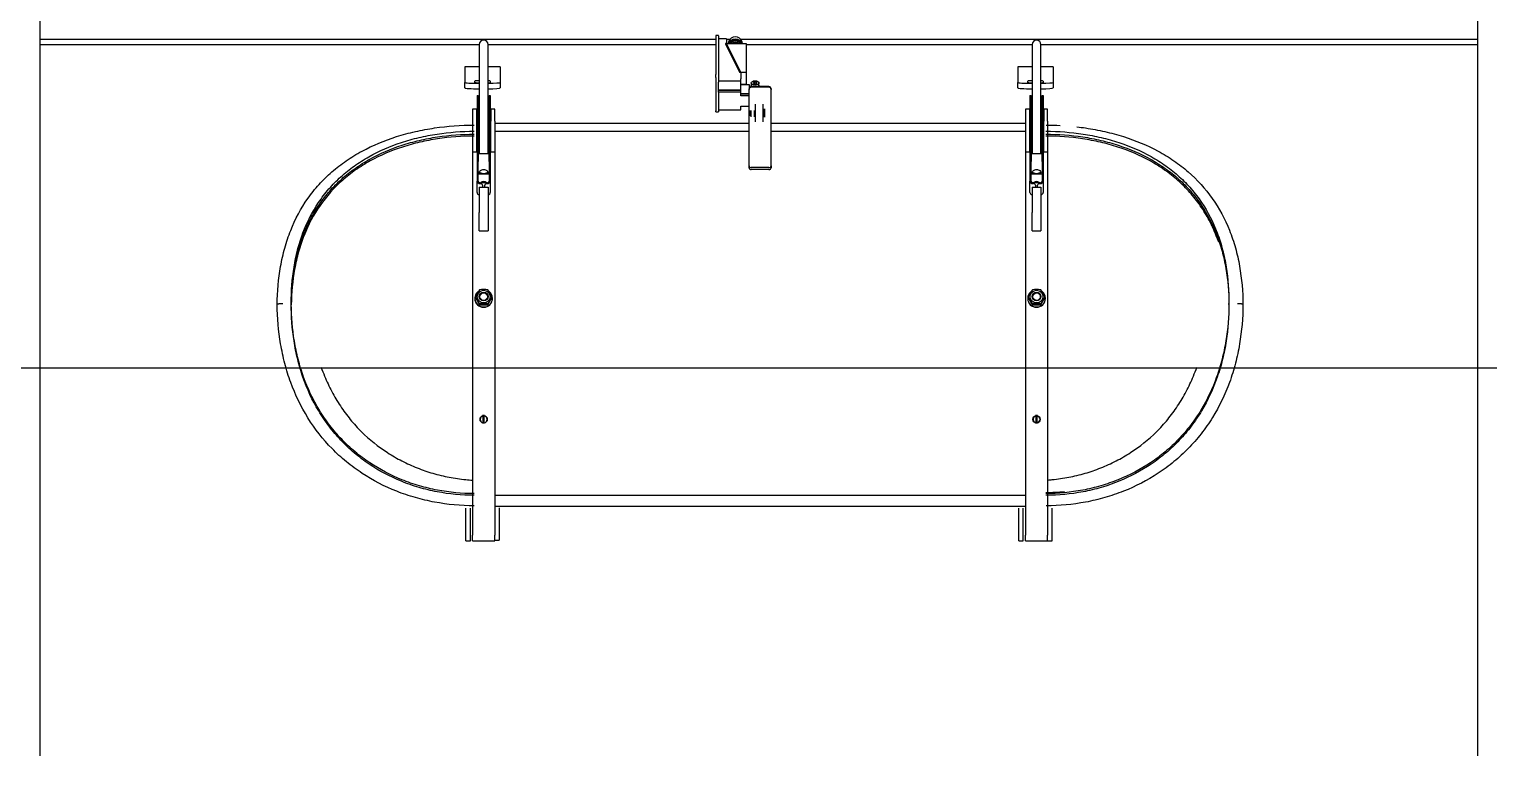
# Model space of a CAD drawing. Extents: x -681219 to -550379, y -242630 to -158199.
# Drawn here: x -625652 to -623941, y -173422 to -172570 of the extents above; entities that cross this region are included whole.
import ezdxf
from ezdxf.lldxf.tags import DXFTag

# ---------------------------------------------------------------- set-up
doc = ezdxf.new("R2010")
doc.units = 0
doc.header["$LTSCALE"] = 1000
doc.layers.get('0').update_dxf_attribs({"linetype": 'CONTINUOUS'})
for name, color, linetype in [('$TD_AUDIT_GENERATED_(27B4)', 7, 'CONTINUOUS'), ('$TD_AUDIT_GENERATED_(27CE)', 7, 'CONTINUOUS'), ('$TD_AUDIT_GENERATED_(3AA)', 7, 'CONTINUOUS'), ('$TD_AUDIT_GENERATED_(3CE)', 7, 'CONTINUOUS'), ('$TD_AUDIT_GENERATED_(439)', 7, 'CONTINUOUS'), ('$TD_AUDIT_GENERATED_(960)', 7, 'CONTINUOUS'), ('8_GB93', 7, 'CONTINUOUS'), ('8_GB97.1', 7, 'CONTINUOUS'), ('EA-451', 7, 'CONTINUOUS'), ('M8_GB6170', 7, 'CONTINUOUS'), ('M8×30_GB73', 7, 'CONTINUOUS'), ('M8×40\u3000GB902.1_A', 7, 'CONTINUOUS'), ('SPTZ011001802', 7, 'CONTINUOUS'), ('SPTZ45_020101', 7, 'CONTINUOUS'), ('SPTZ45_020111', 7, 'CONTINUOUS'), ('XCE-118', 7, 'CONTINUOUS')]:
    doc.layers.add(name, color=color, linetype=linetype)
tags = doc.linetypes.add('CENTER2', pattern=[28.575, 19.05, -3.175, 3.175, -3.175]).pattern_tags.tags
tags[10:11] = [DXFTag(74, 4), DXFTag(75, 0), DXFTag(340, '0'), DXFTag(46, 0.0), DXFTag(50, 0.0), DXFTag(44, 0.0), DXFTag(45, 0.0)]
tags[8:9] = [DXFTag(74, 4), DXFTag(75, 0), DXFTag(340, '0'), DXFTag(46, 0.0), DXFTag(50, 0.0), DXFTag(44, 0.0), DXFTag(45, 0.0)]
tags[6:7] = [DXFTag(74, 4), DXFTag(75, 0), DXFTag(340, '0'), DXFTag(46, 0.0), DXFTag(50, 0.0), DXFTag(44, 0.0), DXFTag(45, 0.0)]
tags[4:5] = [DXFTag(74, 4), DXFTag(75, 0), DXFTag(340, '0'), DXFTag(46, 0.0), DXFTag(50, 0.0), DXFTag(44, 0.0), DXFTag(45, 0.0)]

msp = doc.modelspace()

# ---------------------------------------------------------------- linework, layer by layer
at = {"layer": '$TD_AUDIT_GENERATED_(27B4)', "color": 7, "linetype": 'Continuous'}
for p, q in [((-624808.4505, -172680.2581), (-625106.5305, -172680.2581)), ((-625106.5305, -172689.3306), (-624808.4505, -172689.3306)), ((-624484.4505, -172680.2581), (-624782.5305, -172680.2581)), ((-624782.5305, -172689.3306), (-624484.4505, -172689.3306)), ((-625345.001, -172891.8458), (-625345.001, -172891.2102)), ((-624245.98, -172891.8458), (-624245.98, -172891.2102)), ((-625106.5305, -173116.2493), (-624484.4505, -173116.2493)), ((-625106.5305, -173129.1056), (-624484.4505, -173129.1056))]:
    msp.add_line(p, q, dxfattribs=at)
for centre, ratio, start_param, end_param in [((-625130.5131, -172891.6081), 0.302746427, 0, 0.011763941), ((-624460.4679, -172891.6081), 0.302746428, 3.129828713, 3.141592654)]:
    msp.add_ellipse(centre, major_axis=(-214.4879, 0), ratio=ratio, start_param=start_param, end_param=end_param, dxfattribs=at)
for points, knots in [([(-625361.4376, -172892.6623), (-625361.2569, -172877.289), (-625359.9904, -172862.3221), (-625356.1536, -172840.4913), (-625354.5507, -172833.3179), (-625351.6051, -172822.7174), (-625350.5293, -172819.2008), (-625348.2132, -172812.2994), (-625346.9718, -172808.9081), (-625340.3436, -172792.2432), (-625333.7025, -172779.839), (-625321.5559, -172762.5619), (-625317.11, -172756.9954), (-625307.6551, -172746.5385), (-625302.6378, -172741.6267), (-625292.0297, -172732.3893), (-625286.439, -172728.0638), (-625274.6755, -172719.9688), (-625268.465, -172716.1806), (-625249.2755, -172705.807), (-625235.7403, -172700.1708), (-625214.3443, -172693.3819), (-625206.9916, -172691.3914), (-625192.0912, -172688.0035), (-625184.5763, -172686.6098), (-625161.8426, -172683.2711), (-625146.437, -172682.1561), (-625130.7722, -172682.1561)], [0, 0, 0, 0, 0.125, 0.125, 0.1875, 0.1875, 0.21875, 0.21875, 0.25, 0.25, 0.375, 0.375, 0.4375, 0.4375, 0.5, 0.5, 0.5625, 0.5625, 0.625, 0.625, 0.75, 0.75, 0.8125, 0.8125, 0.875, 0.875, 1, 1, 1, 1]), ([(-625345.001, -172891.2102), (-625345.001, -172876.7041), (-625343.9881, -172862.5454), (-625340.6631, -172841.842), (-625339.2526, -172835.0303), (-625335.7583, -172821.5911), (-625333.6691, -172814.9673), (-625326.478, -172795.8656), (-625320.4209, -172783.9826), (-625309.2679, -172767.3897), (-625305.1735, -172762.032), (-625296.416, -172751.9266), (-625291.7601, -172747.176), (-625281.9007, -172738.2352), (-625276.6972, -172734.0451), (-625265.7353, -172726.1974), (-625259.9432, -172722.5217), (-625241.9626, -172712.4162), (-625229.2652, -172706.9231), (-625209.1793, -172700.3028), (-625202.2813, -172698.3623), (-625188.2535, -172695.0488), (-625181.178, -172693.6858), (-625159.7725, -172690.421), (-625145.2654, -172689.3306), (-625130.513, -172689.3306)], [0, 0, 0, 0, 0.125, 0.125, 0.1875, 0.1875, 0.25, 0.25, 0.375, 0.375, 0.4375, 0.4375, 0.5, 0.5, 0.5625, 0.5625, 0.625, 0.625, 0.75, 0.75, 0.8125, 0.8125, 0.875, 0.875, 1, 1, 1, 1]), ([(-625344.9861, -172892.3719), (-625344.9165, -172885.2557), (-625344.601, -172878.1583), (-625343.4044, -172863.9995), (-625342.5249, -172856.9938), (-625339.0209, -172836.4824), (-625335.5284, -172823.3642), (-625328.2834, -172804.5351), (-625325.5301, -172798.3959), (-625319.2921, -172786.4287), (-625315.8543, -172780.6899), (-625308.3246, -172769.684), (-625304.21, -172764.3932), (-625295.4364, -172754.4249), (-625290.7789, -172749.7406), (-625280.9297, -172740.9279), (-625275.738, -172736.7996), (-625264.814, -172729.0704), (-625259.0544, -172725.4549), (-625241.1238, -172715.4829), (-625228.4897, -172710.0741), (-625208.5502, -172703.5628), (-625201.7377, -172701.6622), (-625187.7706, -172698.391), (-625180.7315, -172697.0474), (-625159.4681, -172693.8343), (-625145.0926, -172692.7687), (-625130.513, -172692.7687)], [0, 0, 0, 0, 0.0625, 0.0625, 0.125, 0.125, 0.25, 0.25, 0.3125, 0.3125, 0.375, 0.375, 0.4375, 0.4375, 0.5, 0.5, 0.5625, 0.5625, 0.625, 0.625, 0.75, 0.75, 0.8125, 0.8125, 0.875, 0.875, 1, 1, 1, 1]), ([(-625130.513, -172695.0607), (-625145.0654, -172695.0607), (-625159.3692, -172696.1227), (-625180.4664, -172699.2952), (-625187.4385, -172700.619), (-625201.259, -172703.8339), (-625208.1051, -172705.7292), (-625227.9858, -172712.1798), (-625240.5321, -172717.5234), (-625258.2829, -172727.3088), (-625264.054, -172730.8935), (-625275.0154, -172738.5762), (-625280.2102, -172742.6699), (-625294.9613, -172755.7365), (-625303.7058, -172765.5091), (-625318.892, -172787.355), (-625325.0742, -172799.0467), (-625332.4705, -172817.7463), (-625334.6211, -172824.174), (-625338.3139, -172837.4279), (-625339.8326, -172844.174), (-625343.4774, -172864.6314), (-625344.7128, -172878.6158), (-625344.9562, -172892.9346)], [0, 0, 0, 0, 0.125, 0.125, 0.1875, 0.1875, 0.25, 0.25, 0.375, 0.375, 0.4375, 0.4375, 0.5, 0.5, 0.625, 0.625, 0.75, 0.75, 0.8125, 0.8125, 0.875, 0.875, 1, 1, 1, 1]), ([(-624460.468, -172689.3306), (-624445.7171, -172689.3306), (-624431.2217, -172690.4207), (-624409.847, -172693.6782), (-624402.784, -172695.0376), (-624388.7854, -172698.34), (-624381.8638, -172700.2842), (-624361.7706, -172706.9012), (-624349.1006, -172712.3822), (-624331.1957, -172722.427), (-624325.3811, -172726.107), (-624314.3782, -172733.971), (-624309.169, -172738.1615), (-624299.3195, -172747.0799), (-624294.6793, -172751.8078), (-624285.9672, -172761.8351), (-624281.8759, -172767.1641), (-624270.6127, -172783.8717), (-624264.5369, -172795.7948), (-624257.3437, -172814.8733), (-624255.2632, -172821.4514), (-624251.7483, -172834.9376), (-624250.3312, -172841.7694), (-624246.9931, -172862.5224), (-624245.98, -172876.7), (-624245.98, -172891.2102)], [0, 0, 0, 0, 0.125, 0.125, 0.1875, 0.1875, 0.25, 0.25, 0.375, 0.375, 0.4375, 0.4375, 0.5, 0.5, 0.5625, 0.5625, 0.625, 0.625, 0.75, 0.75, 0.8125, 0.8125, 0.875, 0.875, 1, 1, 1, 1]), ([(-624460.468, -172692.7687), (-624445.8238, -172692.7687), (-624431.3988, -172693.8463), (-624410.1571, -172697.064), (-624403.1384, -172698.4066), (-624389.2283, -172701.6669), (-624382.3432, -172703.588), (-624362.3515, -172710.1267), (-624349.7398, -172715.5434), (-624331.9063, -172725.4685), (-624326.1125, -172729.1044), (-624315.1327, -172736.8822), (-624309.9298, -172741.0282), (-624300.0835, -172749.8552), (-624295.44, -172754.5362), (-624288.8942, -172761.9846), (-624286.7822, -172764.5387), (-624282.6995, -172769.7952), (-624280.7236, -172772.5059), (-624271.3164, -172786.2717), (-624265.2149, -172798.0437), (-624257.9513, -172816.8455), (-624255.8468, -172823.3041), (-624252.2493, -172836.6132), (-624250.7626, -172843.4602), (-624247.2565, -172864.0792), (-624246.1345, -172878.0961), (-624245.9948, -172892.3719)], [0, 0, 0, 0, 0.125, 0.125, 0.1875, 0.1875, 0.25, 0.25, 0.375, 0.375, 0.4375, 0.4375, 0.5, 0.5, 0.5625, 0.5625, 0.59375, 0.59375, 0.625, 0.625, 0.75, 0.75, 0.8125, 0.8125, 0.875, 0.875, 1, 1, 1, 1]), ([(-624258.0152, -172819.527), (-624258.9037, -172816.9448), (-624259.8447, -172814.389), (-624263.2801, -172805.652), (-624266.0448, -172799.6041), (-624272.2763, -172787.8329), (-624275.7546, -172782.0995), (-624283.3298, -172771.1676), (-624287.4518, -172765.9321), (-624296.2103, -172756.0866), (-624300.8599, -172751.4542), (-624310.6959, -172742.731), (-624315.8823, -172738.6403), (-624326.8017, -172730.9757), (-624332.5709, -172727.3836), (-624350.3938, -172717.5445), (-624362.9652, -172712.1919), (-624382.8357, -172705.741), (-624389.6598, -172703.8496), (-624403.5173, -172700.6236), (-624410.5035, -172699.2969), (-624431.6295, -172696.1199), (-624445.9346, -172695.0607), (-624460.468, -172695.0607)], [0.2245344044, 0.2245344044, 0.2245344044, 0.2245344044, 0.25, 0.25, 0.3125, 0.3125, 0.375, 0.375, 0.4375, 0.4375, 0.5, 0.5, 0.5625, 0.5625, 0.625, 0.625, 0.75, 0.75, 0.8125, 0.8125, 0.875, 0.875, 1, 1, 1, 1]), ([(-624424.3025, -172684.1574), (-624420.8584, -172684.5461), (-624417.4276, -172684.9912), (-624406.4405, -172686.6038), (-624398.936, -172687.9947), (-624384.0603, -172691.3736), (-624376.6906, -172693.3664), (-624355.2881, -172700.1525), (-624341.78, -172705.7777), (-624322.6644, -172716.0949), (-624316.4489, -172719.8767), (-624304.639, -172727.9906), (-624299.0413, -172732.3174), (-624283.1441, -172746.1411), (-624273.721, -172756.4904), (-624257.3435, -172779.7083), (-624250.6822, -172792.1558), (-624242.7313, -172812.1083), (-624240.4233, -172818.9735), (-624236.471, -172833.1464), (-624234.8515, -172840.3706), (-624230.9914, -172862.2842), (-624229.7241, -172877.2827), (-624229.5433, -172892.6623)], [0.0967796811, 0.0967796811, 0.0967796811, 0.0967796811, 0.125, 0.125, 0.1875, 0.1875, 0.25, 0.25, 0.375, 0.375, 0.4375, 0.4375, 0.5, 0.5, 0.625, 0.625, 0.75, 0.75, 0.8125, 0.8125, 0.875, 0.875, 1, 1, 1, 1]), ([(-625354.9574, -172891.528), (-625355.1694, -172891.528), (-625355.3852, -172891.5299), (-625355.8109, -172891.5372), (-625356.0225, -172891.5427), (-625356.6532, -172891.5647), (-625357.0632, -172891.5865), (-625357.8457, -172891.6433), (-625358.2235, -172891.6785), (-625358.9339, -172891.7617), (-625359.2606, -172891.8087), (-625359.8585, -172891.9134), (-625360.1318, -172891.9718), (-625360.6006, -172892.0951), (-625360.7984, -172892.1603), (-625361.0397, -172892.2632), (-625361.1112, -172892.2986), (-625361.2324, -172892.3697), (-625361.2825, -172892.4056), (-625361.4021, -172892.5141), (-625361.4411, -172892.5876), (-625361.4376, -172892.6623)], [0, 0, 0, 0, 0.0625, 0.0625, 0.125, 0.125, 0.25, 0.25, 0.375, 0.375, 0.5, 0.5, 0.625, 0.625, 0.75, 0.75, 0.8125, 0.8125, 0.875, 0.875, 1, 1, 1, 1]), ([(-625130.7722, -173128.4985), (-625146.4363, -173128.4985), (-625161.8325, -173127.0684), (-625184.5405, -173122.8314), (-625192.0449, -173121.067), (-625206.9207, -173116.8025), (-625214.2903, -173114.2967), (-625235.6928, -173105.8169), (-625249.201, -173098.8472), (-625268.3166, -173086.2897), (-625274.5321, -173081.7187), (-625286.3419, -173071.9992), (-625291.9396, -173066.8566), (-625307.8369, -173050.5797), (-625317.2599, -173038.584), (-625333.6374, -173012.247), (-625340.2987, -172998.3849), (-625348.2496, -172976.6316), (-625350.5576, -172969.2195), (-625354.51, -172954.0778), (-625356.1295, -172946.4377), (-625359.9896, -172923.5007), (-625361.2568, -172908.1132), (-625361.4376, -172892.6623)], [0, 0, 0, 0, 0.125, 0.125, 0.1875, 0.1875, 0.25, 0.25, 0.375, 0.375, 0.4375, 0.4375, 0.5, 0.5, 0.625, 0.625, 0.75, 0.75, 0.8125, 0.8125, 0.875, 0.875, 1, 1, 1, 1]), ([(-625130.513, -173116.2493), (-625145.2638, -173116.2493), (-625159.7593, -173114.8696), (-625181.134, -173110.7816), (-625188.197, -173109.0792), (-625202.1956, -173104.9639), (-625209.1171, -173102.5495), (-625229.2104, -173094.382), (-625241.8803, -173087.6717), (-625259.7853, -173075.5836), (-625265.5998, -173071.1847), (-625276.6027, -173061.8657), (-625281.812, -173056.9372), (-625291.6615, -173046.5428), (-625296.3017, -173041.0768), (-625305.0138, -173029.5937), (-625309.105, -173023.5435), (-625320.3683, -173004.7617), (-625326.4441, -172991.5948), (-625333.6373, -172970.953), (-625335.7178, -172963.9031), (-625339.2327, -172949.595), (-625340.6497, -172942.4174), (-625343.9878, -172920.8281), (-625345.001, -172906.3603), (-625345.001, -172891.8458)], [0, 0, 0, 0, 0.125, 0.125, 0.1875, 0.1875, 0.25, 0.25, 0.375, 0.375, 0.4375, 0.4375, 0.5, 0.5, 0.5625, 0.5625, 0.625, 0.625, 0.75, 0.75, 0.8125, 0.8125, 0.875, 0.875, 1, 1, 1, 1]), ([(-625130.513, -173114.1945), (-625145.153, -173114.1945), (-625159.5414, -173112.835), (-625180.7611, -173108.8072), (-625187.7733, -173107.1301), (-625201.6725, -173103.0762), (-625208.5521, -173100.6961), (-625228.5268, -173092.6441), (-625241.1278, -173086.0283), (-625258.9469, -173074.1148), (-625264.7379, -173069.7791), (-625275.7178, -173060.5798), (-625280.919, -173055.7146), (-625290.7601, -173045.4545), (-625295.3999, -173040.0596), (-625304.1197, -173028.7277), (-625308.2133, -173022.7681), (-625319.5473, -173004.1869), (-625325.6827, -172991.1615), (-625332.9899, -172970.7475), (-625335.1079, -172963.7952), (-625338.7276, -172949.6055), (-625340.1989, -172942.4885), (-625343.7078, -172921.0857), (-625344.8454, -172906.7486), (-625344.9861, -172892.3719)], [0, 0, 0, 0, 0.125, 0.125, 0.1875, 0.1875, 0.25, 0.25, 0.375, 0.375, 0.4375, 0.4375, 0.5, 0.5, 0.5625, 0.5625, 0.625, 0.625, 0.75, 0.75, 0.8125, 0.8125, 0.875, 0.875, 1, 1, 1, 1]), ([(-624245.98, -172891.8458), (-624245.98, -172906.3562), (-624246.9928, -172920.8048), (-624250.3178, -172942.3415), (-624251.7283, -172949.4975), (-624255.2226, -172963.7541), (-624257.3119, -172970.852), (-624264.503, -172991.5169), (-624270.5601, -173004.6397), (-624281.7131, -173023.2886), (-624285.8075, -173029.3693), (-624294.5649, -173040.9396), (-624299.2208, -173046.4314), (-624309.0802, -173056.8508), (-624314.2837, -173061.7784), (-624325.2456, -173071.0771), (-624331.0378, -173075.47), (-624349.0183, -173087.63), (-624361.7158, -173094.3551), (-624381.8016, -173102.5265), (-624388.6997, -173104.9361), (-624402.7275, -173109.0652), (-624409.803, -173110.772), (-624431.2084, -173114.8693), (-624445.7156, -173116.2493), (-624460.468, -173116.2493)], [0, 0, 0, 0, 0.125, 0.125, 0.1875, 0.1875, 0.25, 0.25, 0.375, 0.375, 0.4375, 0.4375, 0.5, 0.5, 0.5625, 0.5625, 0.625, 0.625, 0.75, 0.75, 0.8125, 0.8125, 0.875, 0.875, 1, 1, 1, 1]), ([(-624245.9948, -172892.3719), (-624246.1353, -172906.7302), (-624247.2703, -172921.0445), (-624250.7666, -172942.4058), (-624252.2322, -172949.5078), (-624255.8362, -172963.6651), (-624257.9655, -172970.6682), (-624265.2661, -172991.0872), (-624271.3777, -173004.0592), (-624282.5917, -173022.497), (-624286.7039, -173028.5102), (-624295.477, -173039.9369), (-624300.1345, -173045.3583), (-624309.9845, -173055.64), (-624315.1768, -173060.5004), (-624326.1027, -173069.6684), (-624331.8632, -173073.9937), (-624349.8005, -173086.0066), (-624362.4399, -173092.6359), (-624382.3885, -173100.681), (-624389.2042, -173103.0434), (-624403.178, -173107.1238), (-624410.2213, -173108.8082), (-624431.4965, -173112.8445), (-624445.8801, -173114.1945), (-624460.468, -173114.1945)], [0, 0, 0, 0, 0.125, 0.125, 0.1875, 0.1875, 0.25, 0.25, 0.375, 0.375, 0.4375, 0.4375, 0.5, 0.5, 0.5625, 0.5625, 0.625, 0.625, 0.75, 0.75, 0.8125, 0.8125, 0.875, 0.875, 1, 1, 1, 1]), ([(-624229.5433, -172892.6623), (-624229.724, -172908.1069), (-624230.9905, -172923.4623), (-624234.8273, -172946.3108), (-624236.4303, -172953.896), (-624239.3758, -172965.219), (-624240.4517, -172968.9947), (-624242.7677, -172976.4424), (-624244.0092, -172980.121), (-624250.6373, -172998.2879), (-624257.2785, -173012.102), (-624269.4251, -173031.6952), (-624273.8709, -173038.0724), (-624283.3259, -173050.161), (-624288.3432, -173055.8958), (-624298.9513, -173066.7714), (-624304.542, -173071.912), (-624316.3054, -173081.6078), (-624322.5159, -173086.1858), (-624341.7054, -173098.8107), (-624355.2407, -173105.7942), (-624376.6367, -173114.2773), (-624383.9893, -173116.7801), (-624398.8897, -173121.0558), (-624406.4047, -173122.8238), (-624429.1383, -173127.0683), (-624444.5439, -173128.4985), (-624460.2088, -173128.4985)], [0, 0, 0, 0, 0.125, 0.125, 0.1875, 0.1875, 0.21875, 0.21875, 0.25, 0.25, 0.375, 0.375, 0.4375, 0.4375, 0.5, 0.5, 0.5625, 0.5625, 0.625, 0.625, 0.75, 0.75, 0.8125, 0.8125, 0.875, 0.875, 1, 1, 1, 1]), ([(-624229.5433, -172892.6623), (-624229.5399, -172892.5876), (-624229.5789, -172892.5141), (-624229.6984, -172892.4056), (-624229.7486, -172892.3697), (-624229.8698, -172892.2986), (-624229.9412, -172892.2632), (-624230.1826, -172892.1603), (-624230.3804, -172892.0951), (-624230.8491, -172891.9718), (-624231.1224, -172891.9134), (-624231.7203, -172891.8087), (-624232.047, -172891.7617), (-624232.7574, -172891.6785), (-624233.1353, -172891.6433), (-624233.9177, -172891.5865), (-624234.3277, -172891.5647), (-624234.9584, -172891.5427), (-624235.17, -172891.5372), (-624235.5957, -172891.5299), (-624235.8115, -172891.528), (-624236.0235, -172891.528)], [0, 0, 0, 0, 0.125, 0.125, 0.1875, 0.1875, 0.25, 0.25, 0.375, 0.375, 0.5, 0.5, 0.625, 0.625, 0.75, 0.75, 0.875, 0.875, 0.9375, 0.9375, 1, 1, 1, 1]), ([(-624460.468, -173112.8246), (-624453.1948, -173112.8246), (-624445.9492, -173112.4841), (-624438.7529, -173111.8112), (-624438.7214, -173111.8082), (-624438.69, -173111.8053)], [0, 0, 0, 0, 0.0625, 0.0625, 0.06277457493, 0.06277457493, 0.06277457493, 0.06277457493])]:
    msp.add_open_spline(points, degree=3, knots=knots, dxfattribs=at)
msp.add_open_spline([(-624460.2088, -172682.1561), (-624454.698, -172682.1561), (-624449.2204, -172682.2941), (-624443.7756, -172682.5697)], degree=3, dxfattribs=at)
at = {"layer": '$TD_AUDIT_GENERATED_(27CE)', "color": 7, "linetype": 'Continuous'}
for p, q in [((-625127.2665, -172684.3147), (-625127.9145, -172684.3147)), ((-625124.6745, -172684.3147), (-625125.9705, -172684.3147)), ((-625113.0105, -172684.3147), (-625114.3065, -172684.3147)), ((-625111.0665, -172684.3147), (-625111.7145, -172684.3147)), ((-624479.2665, -172684.3147), (-624479.9145, -172684.3147)), ((-624476.6745, -172684.3147), (-624477.9705, -172684.3147)), ((-624465.0105, -172684.3147), (-624466.3065, -172684.3147)), ((-624463.0665, -172684.3147), (-624463.7145, -172684.3147)), ((-625132.4505, -172714.0382), (-625132.4505, -173162.8657)), ((-625106.5305, -172714.0382), (-625106.5305, -173162.8657)), ((-624484.4505, -172714.0382), (-624484.4505, -173162.8657)), ((-624458.5305, -172714.0382), (-624458.5305, -173162.8657)), ((-625132.4505, -173169.6985), (-625132.4505, -173162.8657)), ((-625132.4505, -173169.6985), (-625106.5305, -173169.6985)), ((-625106.5305, -173169.6985), (-625106.5305, -173162.8657)), ((-624484.4505, -173169.6985), (-624484.4505, -173162.8657)), ((-624484.4505, -173169.6985), (-624458.5305, -173169.6985)), ((-624458.5305, -173169.6985), (-624458.5305, -173162.8657))]:
    msp.add_line(p, q, dxfattribs=at)
for centre in [(-625119.4905, -173027.1639), (-624471.4905, -173027.1639)]:
    msp.add_circle(centre, 4.2785, dxfattribs=at)
for points, knots in [([(-625119.4905, -172748.3267), (-625120.6287, -172748.3267), (-625121.7418, -172748.7327), (-625122.6131, -172749.4919), (-625122.6867, -172749.5614), (-625122.7571, -172749.6333)], [0, 0, 0, 0, 0.125, 0.125, 0.1370573293, 0.1370573293, 0.1370573293, 0.1370573293]), ([(-625116.1957, -172749.662), (-625116.274, -172749.5806), (-625116.3562, -172749.5021), (-625117.2371, -172748.7336), (-625118.3522, -172748.3267), (-625119.4905, -172748.3267)], [0.8614531723, 0.8614531723, 0.8614531723, 0.8614531723, 0.875, 0.875, 1, 1, 1, 1]), ([(-624471.4905, -172748.3267), (-624472.6287, -172748.3267), (-624473.7418, -172748.7327), (-624474.6131, -172749.4919), (-624474.6867, -172749.5614), (-624474.7571, -172749.6333)], [0, 0, 0, 0, 0.125, 0.125, 0.1370573293, 0.1370573293, 0.1370573293, 0.1370573293]), ([(-624468.1957, -172749.662), (-624468.274, -172749.5806), (-624468.3562, -172749.5021), (-624469.2371, -172748.7336), (-624470.3522, -172748.3267), (-624471.4905, -172748.3267)], [0.8614531723, 0.8614531723, 0.8614531723, 0.8614531723, 0.875, 0.875, 1, 1, 1, 1])]:
    msp.add_open_spline(points, degree=3, knots=knots, dxfattribs=at)
at = {"layer": '$TD_AUDIT_GENERATED_(3AA)', "color": 7, "linetype": 'Continuous'}
for p, q in [((-625140.2265, -173145.3111), (-625140.2265, -173131.2499)), ((-625135.0425, -173145.3111), (-625135.0425, -173131.2499)), ((-625101.3465, -173130.7741), (-625101.3465, -173144.2327)), ((-624492.2265, -173145.3111), (-624492.2265, -173131.2499)), ((-624487.0425, -173145.3111), (-624487.0425, -173131.2499)), ((-624453.3465, -173145.3111), (-624453.3465, -173131.2499)), ((-625140.2265, -173169.6985), (-625140.2265, -173145.3111)), ((-625135.0425, -173169.6985), (-625135.0425, -173145.3111)), ((-625101.3465, -173144.2327), (-625101.3465, -173168.7565)), ((-624492.2265, -173169.6985), (-624492.2265, -173145.3111)), ((-624487.0425, -173169.6985), (-624487.0425, -173145.3111)), ((-624453.3465, -173169.6985), (-624453.3465, -173145.3111)), ((-625140.2265, -173169.6985), (-625135.0425, -173169.6985)), ((-625106.5305, -173168.7565), (-625101.3465, -173168.7565)), ((-624492.2265, -173169.6985), (-624487.0425, -173169.6985)), ((-624458.5305, -173169.6985), (-624458.5305, -173162.8657)), ((-624458.5305, -173169.6985), (-624453.3465, -173169.6985))]:
    msp.add_line(p, q, dxfattribs=at)
at = {"layer": '$TD_AUDIT_GENERATED_(3CE)', "color": 7, "linetype": 'Continuous'}
for p, q in [((-624847.3305, -172576.9569), (-624847.3305, -172577.3809)), ((-624844.0905, -172576.9569), (-624847.3305, -172576.9569)), ((-624847.3305, -172577.3809), (-624847.3305, -172622.8413)), ((-624844.0905, -172577.3809), (-624844.0905, -172576.9569)), ((-624844.0905, -172577.3809), (-624844.0905, -172622.8413)), ((-624847.3305, -172626.43), (-624847.3305, -172622.8413)), ((-624847.3305, -172626.43), (-624847.3305, -172665.4541)), ((-624844.0905, -172622.8413), (-624844.0905, -172626.43)), ((-624844.0905, -172626.43), (-624844.0905, -172631.85)), ((-624847.3305, -172666.6254), (-624847.3305, -172665.4541)), ((-624847.3305, -172666.6254), (-624844.0905, -172666.6254)), ((-624844.0905, -172664.1663), (-624844.0905, -172665.4541)), ((-624844.0905, -172665.4541), (-624844.0905, -172666.6254))]:
    msp.add_line(p, q, dxfattribs=at)
at = {"layer": '$TD_AUDIT_GENERATED_(439)', "color": 7, "linetype": 'Continuous'}
for p, q in [((-625141.5225, -172613.9004), (-625141.5225, -172628.2903)), ((-625124.6745, -172613.9004), (-625141.5225, -172613.9004)), ((-625141.5225, -172628.2903), (-625141.5225, -172629.6548)), ((-625100.0505, -172613.9004), (-625114.3065, -172613.9004)), ((-625100.0505, -172613.9004), (-625100.0505, -172628.2903)), ((-625100.0505, -172628.2903), (-625100.0505, -172629.6548)), ((-624493.5225, -172613.9004), (-624493.5225, -172628.2903)), ((-624476.6745, -172613.9004), (-624493.5225, -172613.9004)), ((-624493.5225, -172628.2903), (-624493.5225, -172629.6548)), ((-624452.0505, -172613.9004), (-624466.3065, -172613.9004)), ((-624452.0505, -172613.9004), (-624452.0505, -172628.2903)), ((-624452.0505, -172628.2903), (-624452.0505, -172629.6548)), ((-625141.5225, -172629.6548), (-625141.5225, -172632.0146)), ((-625141.5225, -172638.4843), (-625141.5225, -172632.0146)), ((-625129.8585, -172632.0146), (-625129.8585, -172630.5515)), ((-625111.7145, -172630.5515), (-625111.7145, -172632.0146)), ((-625100.0505, -172629.6548), (-625100.0505, -172632.0146)), ((-625100.0505, -172632.0146), (-625100.0505, -172638.4843)), ((-624493.5225, -172629.6548), (-624493.5225, -172632.0146)), ((-624493.5225, -172638.4843), (-624493.5225, -172632.0146)), ((-624481.8585, -172632.0146), (-624481.8585, -172630.5515)), ((-624463.7145, -172630.5515), (-624463.7145, -172632.0146)), ((-624452.0505, -172629.6548), (-624452.0505, -172632.0146)), ((-624452.0505, -172632.0146), (-624452.0505, -172638.4843))]:
    msp.add_line(p, q, dxfattribs=at)
for centre, major_axis, start_param, end_param in [((-625120.7865, -172632.0146), (-20.736, 0), 0, 1.382179941), ((-625120.7865, -172638.4843), (20.736, 0), 3.141592654, 4.523772594), ((-625120.7865, -172630.5515), (-9.072, 0), 5.155300024, 6.283185307), ((-625120.7865, -172632.0146), (9.072, 0), 3.141592654, 4.269477936), ((-625120.7865, -172638.4843), (20.736, 0), 5.014856842, 6.283185307), ((-625120.7865, -172630.5515), (-9.072, 0), 3.141592654, 3.916786027), ((-625120.7865, -172632.0146), (-20.736, 0), 1.888620031, 3.141592654), ((-625120.7865, -172632.0146), (9.072, 0), 5.507991934, 6.283185307), ((-624472.7865, -172632.0146), (-20.736, 0), 0, 1.382179941), ((-624472.7865, -172638.4843), (20.736, 0), 3.141592654, 4.523772594), ((-624472.7865, -172630.5515), (-9.072, 0), 5.155300024, 6.283185307), ((-624472.7865, -172632.0146), (9.072, 0), 3.141592654, 4.269477936), ((-624472.7865, -172630.5515), (-9.072, 0), 3.141592654, 3.916786027), ((-624472.7865, -172632.0146), (-20.736, 0), 1.888620031, 3.141592654), ((-624472.7865, -172632.0146), (9.072, 0), 5.507991934, 6.283185307), ((-624472.7865, -172638.4843), (20.736, 0), 5.030212684, 6.283185307)]:
    msp.add_ellipse(centre, major_axis=major_axis, ratio=0.056445113, start_param=start_param, end_param=end_param, dxfattribs=at)
at = {"layer": '$TD_AUDIT_GENERATED_(960)', "color": 7, "linetype": 'Continuous'}
for p, q in [((-624808.4505, -172640.2938), (-624808.4505, -172639.4368)), ((-624808.4505, -172698.7317), (-624808.4505, -172640.2938)), ((-624785.1225, -172636.9085), (-624805.8585, -172636.9085)), ((-624785.1225, -172637.7655), (-624805.8585, -172637.7655)), ((-624782.5305, -172639.4368), (-624782.5305, -172640.2938)), ((-624782.5305, -172698.7317), (-624782.5305, -172640.2938)), ((-624808.4505, -172702.7993), (-624808.4505, -172698.7317)), ((-624808.4505, -172729.8508), (-624808.4505, -172702.7993)), ((-624782.5305, -172702.7993), (-624782.5305, -172698.7317)), ((-624782.5305, -172729.8508), (-624782.5305, -172702.7993)), ((-624808.4505, -172732.2051), (-624808.4505, -172729.8508)), ((-624782.5305, -172729.8508), (-624782.5305, -172732.2051)), ((-624785.1225, -172731.9136), (-624805.8585, -172731.9136)), ((-624785.1225, -172734.2679), (-624805.8585, -172734.2679))]:
    msp.add_line(p, q, dxfattribs=at)
for centre, major_axis, ratio, start_param, end_param in [((-624805.8585, -172639.4368), (-2.592, 0), 0.975404819, 4.71238898, 6.283185307), ((-624805.8585, -172640.2938), (2.592, 0), 0.975404819, 1.570796327, 3.141592654), ((-624785.1225, -172639.4368), (-2.592, 0), 0.975404819, 3.141592654, 4.71238898), ((-624785.1225, -172640.2938), (2.592, 0), 0.975404819, 0, 1.570796327), ((-624805.8585, -172729.8508), (-2.592, 0), 0.795830451, 0, 1.570796327), ((-624785.1225, -172729.8508), (-2.592, 0), 0.795830451, 1.570796327, 3.141592654), ((-624805.8585, -172732.2051), (2.592, 0), 0.795830451, 3.141592654, 4.71238898), ((-624785.1225, -172732.2051), (2.592, 0), 0.795830451, 4.71238898, 6.283185307)]:
    msp.add_ellipse(centre, major_axis=major_axis, ratio=ratio, start_param=start_param, end_param=end_param, dxfattribs=at)
at = {"linetype": 'CENTER2', "ltscale": 20}
msp.add_line((-627628.6761, -172966.6904), (-621930.9303, -172966.6904), dxfattribs=at)
at = {"layer": '8_GB93', "color": 7, "linetype": 'Continuous'}
for centre in [(-625119.4905, -172885.2042), (-624471.4905, -172885.2042)]:
    msp.add_ellipse(centre, major_axis=(7.9704, 0), ratio=0.984807753, start_param=4.617695587, end_param=4.805316335, dxfattribs=at)
at = {"layer": '8_GB97.1', "color": 7, "linetype": 'Continuous'}
for p, q in [((-625129.8585, -172885.2042), (-625129.8585, -172885.5642)), ((-625109.1225, -172885.5642), (-625109.1225, -172885.2042)), ((-624481.8585, -172885.2042), (-624481.8585, -172885.5642)), ((-624461.1225, -172885.5642), (-624461.1225, -172885.2042))]:
    msp.add_line(p, q, dxfattribs=at)
for centre, start_param, end_param in [((-625119.4905, -172885.2042), 2.219318371, 6.283185307), ((-625119.4905, -172885.2042), 0, 0.930279825), ((-624471.4905, -172885.2042), 2.219318371, 6.283185307), ((-624471.4905, -172885.2042), 0, 0.930279825), ((-625119.4905, -172885.5642), 3.141592654, 6.283185307), ((-624471.4905, -172885.5642), 3.141592654, 6.283185307)]:
    msp.add_ellipse(centre, major_axis=(10.368, 0), ratio=0.984807753, start_param=start_param, end_param=end_param, dxfattribs=at)
at = {"layer": 'EA-451', "color": 7, "linetype": 'Continuous'}
for p, q in [((-625124.6745, -172587.7834), (-625124.6745, -172590.1613)), ((-625124.6745, -172590.1613), (-625124.6745, -172635.1719)), ((-625114.3065, -172590.1613), (-625114.3065, -172587.7834)), ((-625114.3065, -172635.1719), (-625114.3065, -172590.1613)), ((-624476.6745, -172587.7834), (-624476.6745, -172590.1613)), ((-624476.6745, -172590.1613), (-624476.6745, -172635.1719)), ((-624466.3065, -172590.1613), (-624466.3065, -172587.7834)), ((-624466.3065, -172635.1719), (-624466.3065, -172590.1613)), ((-625124.6745, -172635.1719), (-625124.6745, -172639.4577)), ((-625124.6745, -172639.4577), (-625124.6745, -172715.8767)), ((-625114.3065, -172639.4577), (-625114.3065, -172635.1719)), ((-625114.3065, -172715.8767), (-625114.3065, -172639.4577)), ((-624476.6745, -172635.1719), (-624476.6745, -172639.4577)), ((-624476.6745, -172639.4577), (-624476.6745, -172715.8767)), ((-624466.3065, -172639.4577), (-624466.3065, -172635.1719)), ((-624466.3065, -172715.8767), (-624466.3065, -172639.4577)), ((-625127.2665, -172647.4096), (-625127.2665, -172747.6817)), ((-625127.2665, -172647.4096), (-625125.9705, -172647.4096)), ((-625125.9705, -172716.7829), (-625125.9705, -172647.4096)), ((-625113.0105, -172716.7829), (-625113.0105, -172647.4096)), ((-625113.0105, -172647.4096), (-625111.7145, -172647.4096)), ((-625111.7145, -172647.4096), (-625111.7145, -172747.6817)), ((-624479.2665, -172647.4096), (-624479.2665, -172747.6817)), ((-624479.2665, -172647.4096), (-624477.9705, -172647.4096)), ((-624477.9705, -172716.7829), (-624477.9705, -172647.4096)), ((-624465.0105, -172716.7829), (-624465.0105, -172647.4096)), ((-624465.0105, -172647.4096), (-624463.7145, -172647.4096)), ((-624463.7145, -172647.4096), (-624463.7145, -172747.6817)), ((-625132.4505, -172663.5619), (-625132.4505, -172677.4759)), ((-625127.9145, -172663.5619), (-625132.4505, -172663.5619)), ((-625132.4505, -172677.4759), (-625132.4505, -172714.0382)), ((-625127.9145, -172663.5619), (-625127.9145, -172677.4759)), ((-625127.2665, -172667.4499), (-625127.9145, -172667.4499)), ((-625127.9145, -172677.4759), (-625127.9145, -172714.0382)), ((-625124.6745, -172667.4499), (-625125.9705, -172667.4499)), ((-625113.0105, -172667.4499), (-625114.3065, -172667.4499)), ((-625111.0665, -172667.4499), (-625111.7145, -172667.4499)), ((-625111.0665, -172663.5619), (-625111.0665, -172677.4759)), ((-625106.5305, -172663.5619), (-625111.0665, -172663.5619)), ((-625111.0665, -172714.0382), (-625111.0665, -172677.4759)), ((-625106.5305, -172677.4759), (-625106.5305, -172663.5619)), ((-625106.5305, -172677.4759), (-625106.5305, -172714.0382)), ((-624484.4505, -172663.5619), (-624484.4505, -172677.4759)), ((-624479.9145, -172663.5619), (-624484.4505, -172663.5619)), ((-624484.4505, -172677.4759), (-624484.4505, -172714.0382)), ((-624479.9145, -172663.5619), (-624479.9145, -172677.4759)), ((-624479.2665, -172667.4499), (-624479.9145, -172667.4499)), ((-624479.9145, -172677.4759), (-624479.9145, -172714.0382)), ((-624476.6745, -172667.4499), (-624477.9705, -172667.4499)), ((-624465.0105, -172667.4499), (-624466.3065, -172667.4499)), ((-624463.0665, -172667.4499), (-624463.7145, -172667.4499)), ((-624463.0665, -172663.5619), (-624463.0665, -172677.4759)), ((-624458.5305, -172663.5619), (-624463.0665, -172663.5619)), ((-624463.0665, -172714.0382), (-624463.0665, -172677.4759)), ((-624458.5305, -172677.4759), (-624458.5305, -172663.5619)), ((-624458.5305, -172677.4759), (-624458.5305, -172714.0382)), ((-625127.9145, -172680.4099), (-625127.2665, -172680.4099)), ((-625125.9705, -172680.4099), (-625124.6745, -172680.4099)), ((-625114.3065, -172680.4099), (-625113.0105, -172680.4099)), ((-625111.7145, -172680.4099), (-625111.0665, -172680.4099)), ((-624479.9145, -172680.4099), (-624479.2665, -172680.4099)), ((-624477.9705, -172680.4099), (-624476.6745, -172680.4099)), ((-624466.3065, -172680.4099), (-624465.0105, -172680.4099)), ((-624463.7145, -172680.4099), (-624463.0665, -172680.4099)), ((-625127.9145, -172714.0382), (-625132.4505, -172714.0382)), ((-625106.5305, -172714.0382), (-625111.0665, -172714.0382)), ((-624479.9145, -172714.0382), (-624484.4505, -172714.0382)), ((-624458.5305, -172714.0382), (-624463.0665, -172714.0382)), ((-625126.6185, -172724.9697), (-625126.6185, -172716.7829)), ((-625125.9705, -172716.7829), (-625126.6185, -172716.7829)), ((-625126.6185, -172724.9697), (-625125.9705, -172724.9697)), ((-625113.0105, -172715.8767), (-625125.9705, -172715.8767)), ((-625125.9705, -172724.9697), (-625125.9705, -172716.7829)), ((-625125.9705, -172716.7829), (-625125.9705, -172724.9697)), ((-625125.9705, -172747.6817), (-625125.9705, -172724.9697)), ((-625113.0105, -172716.7829), (-625113.0105, -172724.9697)), ((-625113.0105, -172724.9697), (-625113.0105, -172716.7829)), ((-625113.0105, -172716.7829), (-625112.3625, -172716.7829)), ((-625113.0105, -172724.9697), (-625113.0105, -172747.6817)), ((-625113.0105, -172724.9697), (-625112.3625, -172724.9697)), ((-625112.3625, -172716.7829), (-625112.3625, -172724.9697)), ((-624478.6185, -172724.9697), (-624478.6185, -172716.7829)), ((-624477.9705, -172716.7829), (-624478.6185, -172716.7829)), ((-624478.6185, -172724.9697), (-624477.9705, -172724.9697)), ((-624465.0105, -172715.8767), (-624477.9705, -172715.8767)), ((-624477.9705, -172724.9697), (-624477.9705, -172716.7829)), ((-624477.9705, -172716.7829), (-624477.9705, -172724.9697)), ((-624477.9705, -172747.6817), (-624477.9705, -172724.9697)), ((-624465.0105, -172716.7829), (-624465.0105, -172724.9697)), ((-624465.0105, -172724.9697), (-624465.0105, -172716.7829)), ((-624465.0105, -172716.7829), (-624464.3625, -172716.7829)), ((-624465.0105, -172724.9697), (-624465.0105, -172747.6817)), ((-624465.0105, -172724.9697), (-624464.3625, -172724.9697)), ((-624464.3625, -172716.7829), (-624464.3625, -172724.9697)), ((-625127.2665, -172761.0106), (-625127.2665, -172747.6817)), ((-625125.9705, -172739.2047), (-625113.0105, -172739.2047)), ((-625111.7145, -172747.6817), (-625111.7145, -172761.0106)), ((-624479.2665, -172761.0106), (-624479.2665, -172747.6817)), ((-624477.9705, -172739.2047), (-624465.0105, -172739.2047)), ((-624463.7145, -172747.6817), (-624463.7145, -172761.0106)), ((-625124.6745, -172754.9508), (-625114.3065, -172754.9508)), ((-625124.6745, -172754.9508), (-625124.6745, -172784.7346)), ((-625115.6025, -172749.6673), (-625123.3785, -172749.6673)), ((-625120.7865, -172752.6457), (-625120.7865, -172754.9508)), ((-625118.1945, -172754.9508), (-625118.1945, -172752.6457)), ((-625114.3065, -172754.9508), (-625114.3065, -172784.7346)), ((-624476.6745, -172754.9508), (-624466.3065, -172754.9508)), ((-624476.6745, -172754.9508), (-624476.6745, -172784.7346)), ((-624467.6025, -172749.6673), (-624475.3785, -172749.6673)), ((-624472.7865, -172752.6457), (-624472.7865, -172754.9508)), ((-624470.1945, -172754.9508), (-624470.1945, -172752.6457)), ((-624466.3065, -172754.9508), (-624466.3065, -172784.7346)), ((-625124.6745, -172806.0251), (-625124.6745, -172784.7346)), ((-625114.3065, -172784.7346), (-625114.3065, -172806.0251)), ((-624476.6745, -172806.0251), (-624476.6745, -172784.7346)), ((-624466.3065, -172784.7346), (-624466.3065, -172806.0251)), ((-625124.6745, -172806.0251), (-625114.3065, -172806.0251)), ((-624476.6745, -172806.0251), (-624466.3065, -172806.0251))]:
    msp.add_line(p, q, dxfattribs=at)
for centre in [(-625119.4905, -172587.7834), (-624471.4905, -172587.7834)]:
    msp.add_arc(centre, 5.184, 0, 180, dxfattribs=at)
for centre, major_axis, ratio, start_param, end_param in [((-625123.3785, -172747.6817), (-3.888, 0), 0.766044443, 0, 1.570796327), ((-625123.3785, -172747.6817), (2.592, 0), 0.766044443, 3.141592654, 4.71238898), ((-625119.4905, -172736.1958), (5.184, 0), 0.496653078, 3.393623489, 6.02648999), ((-625115.6025, -172747.6817), (-3.888, 0), 0.766044443, 1.570796327, 3.141592654), ((-625115.6025, -172747.6817), (2.592, 0), 0.766044443, 4.71238898, 6.283185307), ((-624475.3785, -172747.6817), (-3.888, 0), 0.766044443, 0, 1.570796327), ((-624475.3785, -172747.6817), (2.592, 0), 0.766044443, 3.141592654, 4.71238898), ((-624471.4905, -172736.1958), (5.184, 0), 0.496653078, 3.393623489, 6.02648999), ((-624467.6025, -172747.6817), (-3.888, 0), 0.766044443, 1.570796327, 3.141592654), ((-624467.6025, -172747.6817), (2.592, 0), 0.766044443, 4.71238898, 6.283185307), ((-625123.3785, -172761.0106), (3.888, 0), 0.766044443, 3.141592654, 4.372552071), ((-625123.3785, -172752.6457), (-2.592, 0), 0.766044443, 3.141592654, 4.71238898), ((-625115.6025, -172752.6457), (-2.592, 0), 0.766044443, 4.71238898, 6.283185307), ((-625115.6025, -172761.0106), (3.888, 0), 0.766044443, 5.05222589, 6.283185307), ((-624475.3785, -172761.0106), (3.888, 0), 0.766044443, 3.141592654, 4.372552071), ((-624475.3785, -172752.6457), (-2.592, 0), 0.766044443, 3.141592654, 4.71238898), ((-624467.6025, -172752.6457), (-2.592, 0), 0.766044443, 4.71238898, 6.283185307), ((-624467.6025, -172761.0106), (3.888, 0), 0.766044443, 5.05222589, 6.283185307)]:
    msp.add_ellipse(centre, major_axis=major_axis, ratio=ratio, start_param=start_param, end_param=end_param, dxfattribs=at)
for points in [[(-625119.4905, -172734.035), (-625120.8796, -172734.035), (-625122.2105, -172734.5904), (-625124.0972, -172736.068), (-625124.6722, -172736.9772), (-625124.6768, -172738.3432), (-625124.1021, -172738.7738), (-625122.2128, -172739.1698), (-625120.8832, -172739.1843), (-625118.1042, -172739.1844), (-625116.7722, -172739.1698), (-625114.8842, -172738.7759), (-625114.3088, -172738.3503), (-625114.3042, -172736.9873), (-625114.8793, -172736.0724), (-625116.7699, -172734.59), (-625118.1014, -172734.035), (-625119.4905, -172734.035)], [(-624471.4905, -172734.035), (-624472.8796, -172734.035), (-624474.2105, -172734.5904), (-624476.0972, -172736.068), (-624476.6722, -172736.9772), (-624476.6768, -172738.3432), (-624476.1021, -172738.7738), (-624474.2128, -172739.1698), (-624472.8832, -172739.1843), (-624470.1042, -172739.1844), (-624468.7722, -172739.1698), (-624466.8842, -172738.7759), (-624466.3088, -172738.3503), (-624466.3042, -172736.9873), (-624466.8793, -172736.0724), (-624468.7699, -172734.59), (-624470.1014, -172734.035), (-624471.4905, -172734.035)]]:
    msp.add_open_spline(points, degree=3, knots=[0, 0, 0, 0, 0.125, 0.125, 0.25, 0.25, 0.375, 0.375, 0.5, 0.5, 0.625, 0.625, 0.75, 0.75, 0.875, 0.875, 1, 1, 1, 1], dxfattribs=at)
at = {"layer": 'M8_GB6170', "color": 7, "linetype": 'Continuous'}
for p, q in [((-625129.218, -172884.5099), (-625129.218, -172883.4229)), ((-625109.763, -172884.5099), (-625109.763, -172883.4229)), ((-624481.218, -172884.5099), (-624481.218, -172883.4229)), ((-624461.763, -172884.5099), (-624461.763, -172883.4229)), ((-625124.3542, -172892.806), (-625124.3542, -172891.7189)), ((-625114.6267, -172892.806), (-625114.6267, -172891.7189)), ((-624476.3542, -172892.806), (-624476.3542, -172891.7189)), ((-624466.6267, -172892.806), (-624466.6267, -172891.7189))]:
    msp.add_line(p, q, dxfattribs=at)
for centre, radius, start, end in [((-624975.6296, -172967.8937), 175.2846, 148.0461653, 151.1899871), ((-625277.941, -172976.1893), 175.283, 28.8101342, 31.953972), ((-624975.6296, -172800.0391), 175.2846, 208.8100129, 211.9538347), ((-625119.4905, -172966.3034), 91.3062, 86.9464962, 93.0535038), ((-625264.5468, -172968.5946), 176.6698, 28.822341, 31.9415066), ((-624959.8452, -172976.8898), 176.6675, 148.0583493, 151.1775445), ((-625264.5468, -172799.3382), 176.6698, 328.0584934, 331.177659), ((-624327.6296, -172967.8937), 175.2846, 148.0461653, 151.1899871), ((-624629.941, -172976.1893), 175.283, 28.8101342, 31.953972), ((-624327.6296, -172800.0391), 175.2846, 208.8100129, 211.9538347), ((-624471.4905, -172966.3034), 91.3062, 86.9464962, 93.0535038), ((-624616.5468, -172968.5946), 176.6698, 28.822341, 31.9415066), ((-624311.8452, -172976.8898), 176.6675, 148.0583493, 151.1775445), ((-624616.5468, -172799.3382), 176.6698, 328.0584934, 331.177659), ((-625119.4905, -172982.8954), 91.3062, 86.9464962, 93.0535038), ((-625119.4905, -172801.6294), 91.3062, 266.9464962, 273.0535038), ((-624471.4905, -172982.8954), 91.3062, 86.9464962, 93.0535038), ((-624471.4905, -172801.6294), 91.3062, 266.9464962, 273.0535038)]:
    msp.add_arc(centre, radius, start, end, dxfattribs=at)
for centre, major_axis in [((-625119.4905, -172883.2012), (7.5168, 0)), ((-625119.4905, -172883.2012), (-5.184, 0)), ((-624471.4905, -172883.2012), (-7.5168, 0)), ((-624471.4905, -172883.2012), (5.184, 0))]:
    msp.add_ellipse(centre, major_axis=major_axis, ratio=0.984807753, dxfattribs=at)
at = {"layer": 'M8×30_GB73', "color": 7, "linetype": 'Continuous'}
for p, q in [((-625120.2681, -172748.5206), (-625120.2681, -172749.6673)), ((-625118.7129, -172749.6673), (-625118.7129, -172748.5206)), ((-624472.2681, -172748.5206), (-624472.2681, -172749.6673)), ((-624470.7129, -172749.6673), (-624470.7129, -172748.5206)), ((-625120.2681, -173021.9373), (-625120.2681, -173023.1383)), ((-625118.7129, -173023.1383), (-625118.7129, -173021.9373)), ((-624472.2681, -173021.9373), (-624472.2681, -173023.1383)), ((-624470.7129, -173023.1383), (-624470.7129, -173021.9373)), ((-625120.2681, -173023.1383), (-625120.2681, -173031.1853)), ((-625120.2681, -173031.1853), (-625120.2681, -173032.0618)), ((-625118.7129, -173031.1853), (-625118.7129, -173023.1383)), ((-625118.7129, -173032.0618), (-625118.7129, -173031.1853)), ((-624472.2681, -173023.1383), (-624472.2681, -173031.1853)), ((-624472.2681, -173031.1853), (-624472.2681, -173032.0618)), ((-624470.7129, -173031.1853), (-624470.7129, -173023.1383)), ((-624470.7129, -173032.0618), (-624470.7129, -173031.1853))]:
    msp.add_line(p, q, dxfattribs=at)
for centre, major_axis, ratio, start_param, end_param in [((-625119.4905, -172752.0835), (4.1472, 0), 0.874619707, 1.759412713, 2.412611075), ((-625119.4905, -172752.0835), (-4.1472, 0), 0.874619707, 3.870574232, 4.523772594), ((-624471.4905, -172752.0835), (4.1472, 0), 0.874619707, 1.759412713, 2.412611075), ((-624471.4905, -172752.0835), (-4.1472, 0), 0.874619707, 3.870574232, 4.523772594), ((-625119.4905, -173027.1618), (4.1472, 0), 0.987688341, 1.759412713, 4.523772594), ((-625119.4905, -173027.1618), (-4.1472, 0), 0.987688341, 1.759412713, 4.523772594), ((-624471.4905, -173027.1618), (4.1472, 0), 0.987688341, 1.759412713, 4.523772594), ((-624471.4905, -173027.1618), (-4.1472, 0), 0.987688341, 1.759412713, 4.523772594)]:
    msp.add_ellipse(centre, major_axis=major_axis, ratio=ratio, start_param=start_param, end_param=end_param, dxfattribs=at)
at = {"layer": 'M8×40\u3000GB902.1_A', "color": 7, "linetype": 'Continuous'}
for centre, start_param, end_param in [((-625119.4905, -172883.4488), 0.024112031, 3.117481602), ((-624471.4905, -172883.4488), 0.024207186, 3.11738585)]:
    msp.add_ellipse(centre, major_axis=(5.184, 0), ratio=0.984807753, start_param=start_param, end_param=end_param, dxfattribs=at)
for centre, major_axis in [((-625119.4905, -172883.3138), (-4.4063, 0)), ((-624471.4905, -172883.3138), (4.4063, 0))]:
    msp.add_ellipse(centre, major_axis=major_axis, ratio=0.984807753, dxfattribs=at)
at = {"layer": 'SPTZ011001802', "color": 7, "linetype": 'Continuous'}
for points, knots in [([(-625309.9323, -172965.8894), (-625308.6781, -172969.4942), (-625307.325, -172973.0644), (-625303.3642, -172982.7035), (-625300.5633, -172988.6892), (-625294.4053, -173000.3415), (-625291.0482, -173006.0081), (-625283.8017, -173016.9578), (-625279.9122, -173022.2408), (-625271.6247, -173032.3632), (-625267.2266, -173037.2026), (-625253.3055, -173050.9726), (-625243.0838, -173059.1257), (-625226.6854, -173069.7168), (-625221.0415, -173072.9744), (-625209.4561, -173078.9304), (-625203.5145, -173081.6288), (-625191.3909, -173086.4533), (-625185.209, -173088.5793), (-625172.6625, -173092.2454), (-625166.2979, -173093.7854), (-625153.4435, -173096.2642), (-625146.9537, -173097.2029), (-625137.7921, -173098.0866), (-625135.1486, -173098.2905), (-625132.5014, -173098.4431)], [0.6069551387, 0.6069551387, 0.6069551387, 0.6069551387, 0.625, 0.625, 0.65625, 0.65625, 0.6875, 0.6875, 0.71875, 0.71875, 0.75, 0.75, 0.8125, 0.8125, 0.84375, 0.84375, 0.875, 0.875, 0.90625, 0.90625, 0.9375, 0.9375, 0.96875, 0.96875, 0.981386655, 0.981386655, 0.981386655, 0.981386655]), ([(-624458.4617, -173098.276), (-624456.6867, -173098.151), (-624454.9136, -173098.003), (-624446.6193, -173097.2029), (-624440.1295, -173096.2642), (-624427.2751, -173093.7854), (-624420.9104, -173092.2454), (-624408.3639, -173088.5793), (-624402.182, -173086.4533), (-624390.0585, -173081.6288), (-624384.1169, -173078.9304), (-624372.5314, -173072.9744), (-624366.8876, -173069.7168), (-624350.4891, -173059.1257), (-624340.2675, -173050.9726), (-624326.3463, -173037.2026), (-624321.9483, -173032.3632), (-624313.6608, -173022.2408), (-624309.7713, -173016.9578), (-624302.5247, -173006.0081), (-624299.1676, -173000.3415), (-624293.0096, -172988.6892), (-624290.2087, -172982.7035), (-624286.248, -172973.0644), (-624284.8948, -172969.4942), (-624283.6407, -172965.8894)], [0.0227681203, 0.0227681203, 0.0227681203, 0.0227681203, 0.03125, 0.03125, 0.0625, 0.0625, 0.09375, 0.09375, 0.125, 0.125, 0.15625, 0.15625, 0.1875, 0.1875, 0.25, 0.25, 0.28125, 0.28125, 0.3125, 0.3125, 0.34375, 0.34375, 0.375, 0.375, 0.3930448613, 0.3930448613, 0.3930448613, 0.3930448613])]:
    msp.add_open_spline(points, degree=3, knots=knots, dxfattribs=at)
at = {"layer": 'SPTZ45_020101', "color": 7, "linetype": 'Continuous'}
for p, q in [((-625639.1865, -173421.7004), (-625639.1865, -172511.6804)), ((-623954.3865, -173421.7004), (-623954.3865, -172511.6804))]:
    msp.add_line(p, q, dxfattribs=at)
at = {"layer": 'SPTZ45_020111', "color": 7, "linetype": 'Continuous'}
for p, q in [((-625639.1865, -172581.3316), (-624847.3305, -172581.3316)), ((-625639.1865, -172587.6865), (-625124.6736, -172587.6865)), ((-625114.3074, -172587.6865), (-624847.3305, -172587.6865)), ((-624835.0185, -172581.3316), (-624830.6609, -172581.3316)), ((-624818.3808, -172581.3316), (-623954.3865, -172581.3316)), ((-624811.6905, -172587.6865), (-624476.6736, -172587.6865)), ((-624466.3074, -172587.6865), (-623954.3865, -172587.6865))]:
    msp.add_line(p, q, dxfattribs=at)
at = {"layer": 'XCE-118', "color": 7, "linetype": 'Continuous'}
for p, q in [((-624835.0185, -172581.0876), (-624844.0905, -172581.0876)), ((-624836.0867, -172586.2705), (-624836.0867, -172586.9519)), ((-624835.0185, -172586.2705), (-624836.0867, -172586.2705)), ((-624835.0185, -172586.3789), (-624836.0867, -172586.3789)), ((-624836.0867, -172586.9519), (-624819.4526, -172619.9926)), ((-624835.0185, -172581.5116), (-624835.0185, -172581.0876)), ((-624835.0185, -172581.5116), (-624835.0185, -172586.2705)), ((-624835.0185, -172586.2705), (-624835.0185, -172586.3789)), ((-624835.0185, -172586.5922), (-624835.0185, -172586.3789)), ((-624835.0185, -172586.5922), (-624834.6233, -172586.5922)), ((-624834.6233, -172586.4838), (-624811.6905, -172586.4838)), ((-624834.6233, -172587.1881), (-624834.6233, -172586.4838)), ((-624818.1705, -172619.8688), (-624834.6233, -172587.1881)), ((-624834.6233, -172587.2965), (-624834.6233, -172587.1881)), ((-624818.1705, -172619.9772), (-624834.6233, -172587.2965)), ((-624832.099, -172583.8647), (-624832.8192, -172586.4838)), ((-624816.2226, -172586.4838), (-624816.9427, -172583.8647)), ((-624811.6905, -172586.4838), (-624811.6905, -172619.8688)), ((-624819.4526, -172619.9926), (-624818.1705, -172619.9926)), ((-624818.1705, -172619.8688), (-624811.6905, -172619.8688)), ((-624818.1705, -172619.9772), (-624818.1705, -172619.8688)), ((-624818.1705, -172619.9926), (-624818.1705, -172619.9772)), ((-624818.1705, -172619.9926), (-624818.1705, -172624.1307)), ((-624818.1705, -172624.1307), (-624818.1705, -172627.7193)), ((-624818.1705, -172630.4294), (-624818.1705, -172627.7193)), ((-624811.6905, -172619.8688), (-624811.6905, -172625.8308)), ((-624811.6905, -172625.8308), (-624811.6905, -172631.2138)), ((-624818.1705, -172630.4294), (-624844.0905, -172630.4294)), ((-624844.0905, -172641.0841), (-624844.0905, -172631.85)), ((-624818.1705, -172641.0841), (-624844.0905, -172641.0841)), ((-624844.0905, -172641.0841), (-624844.0905, -172641.4393)), ((-624818.1705, -172641.4393), (-624844.0905, -172641.4393)), ((-624844.0905, -172643.5703), (-624844.0905, -172641.4393)), ((-624818.1705, -172643.5703), (-624844.0905, -172643.5703)), ((-624844.0905, -172643.5703), (-624844.0905, -172664.1663)), ((-624818.3001, -172641.1925), (-624843.9609, -172641.1925)), ((-624843.9609, -172641.4393), (-624843.9609, -172641.1925)), ((-624818.3001, -172641.4393), (-624818.3001, -172641.1925)), ((-624818.1705, -172641.0841), (-624818.1705, -172630.4294)), ((-624811.6905, -172634.4102), (-624818.1705, -172634.4102)), ((-624811.6905, -172634.5186), (-624818.1705, -172634.5186)), ((-624807.8025, -172634.7654), (-624818.1705, -172634.7654)), ((-624818.1705, -172641.4393), (-624818.1705, -172641.0841)), ((-624818.1705, -172643.5703), (-624818.1705, -172641.4393)), ((-624818.1705, -172647.9063), (-624818.1705, -172643.5703)), ((-624808.4505, -172645.4202), (-624818.1705, -172645.4202)), ((-624808.4505, -172645.5286), (-624818.1705, -172645.5286)), ((-624808.4505, -172645.7753), (-624818.1705, -172645.7753)), ((-624811.6905, -172631.2138), (-624811.6905, -172634.4102)), ((-624811.6905, -172634.5186), (-624811.6905, -172634.4102)), ((-624811.6905, -172634.5186), (-624811.6905, -172634.7654)), ((-624807.8025, -172637.7645), (-624807.8025, -172634.7654)), ((-624806.5065, -172636.9888), (-624806.5065, -172636.7095)), ((-624806.5065, -172636.7095), (-624804.5625, -172636.7095)), ((-624805.8585, -172632.6815), (-624805.8585, -172636.7095)), ((-624804.5625, -172636.9085), (-624804.5625, -172636.7095)), ((-624801.3225, -172631.5568), (-624803.2665, -172632.1251)), ((-624803.2665, -172632.1251), (-624803.2665, -172633.2379)), ((-624803.2665, -172633.2379), (-624801.3225, -172633.8062)), ((-624801.3225, -172633.7249), (-624801.4616, -172633.7655)), ((-624801.3225, -172633.7249), (-624801.3225, -172631.5568)), ((-624799.3785, -172632.1251), (-624801.3225, -172631.5568)), ((-624801.3225, -172633.8062), (-624799.3785, -172633.2379)), ((-624801.1833, -172633.7655), (-624801.3225, -172633.7249)), ((-624799.3785, -172633.2379), (-624799.3785, -172632.1251)), ((-624798.0825, -172636.7095), (-624798.0825, -172636.9085)), ((-624798.0825, -172636.7095), (-624796.1385, -172636.7095)), ((-624796.7865, -172636.7095), (-624796.7865, -172632.6815)), ((-624796.1385, -172636.7095), (-624796.1385, -172636.9085)), ((-624808.4505, -172647.9063), (-624818.1705, -172647.9063)), ((-624818.1705, -172664.1663), (-624818.1705, -172659.8303)), ((-624818.1705, -172659.8303), (-624808.4505, -172659.8303)), ((-624801.4521, -172657.7067), (-624801.4521, -172678.4427)), ((-624792.3801, -172657.7067), (-624792.3801, -172678.4427)), ((-624844.0905, -172664.1663), (-624818.1705, -172664.1663)), ((-624807.2841, -172664.8347), (-624807.2841, -172671.3147)), ((-624806.5065, -172664.822), (-624806.5065, -172672.6107)), ((-624802.6185, -172664.822), (-624802.6185, -172672.6107)), ((-624791.7321, -172663.1343), (-624791.7321, -172673.015)), ((-624790.4361, -172663.1343), (-624790.4361, -172673.015))]:
    msp.add_line(p, q, dxfattribs=at)
for centre, major_axis, ratio, start_param, end_param in [((-624824.5209, -172588.5189), (-8.6325, 0), 0.836422146, 3.42732264, 5.99745532), ((-624824.5209, -172590.2947), (-9.1084, 0), 0.836422146, 3.665450313, 5.759327648), ((-624824.5209, -172585.3225), (7.776, 0), 0.836422146, 0.226052958, 2.915539696), ((-624824.5209, -172591.7154), (-9.4891, 0), 0.836422146, 3.861278478, 5.563499482), ((-624824.5209, -172593.4912), (9.9649, 0), 0.836422146, 1.004580271, 2.13701238), ((-624824.5209, -172594.9118), (10.3456, 0), 0.836422146, 1.342112069, 1.799480584), ((-624801.3225, -172637.0175), (5.184, 0), 0.548085754, 2.636232143, 3.03295969), ((-624801.3225, -172637.0175), (5.184, 0), 0.548085754, 0.108632964, 0.50536051)]:
    msp.add_ellipse(centre, major_axis=major_axis, ratio=ratio, start_param=start_param, end_param=end_param, dxfattribs=at)
msp.add_ellipse((-624801.3225, -172632.6815), major_axis=(4.536, 0), ratio=0.548085754, dxfattribs=at)

doc.saveas('drawing.dxf')
